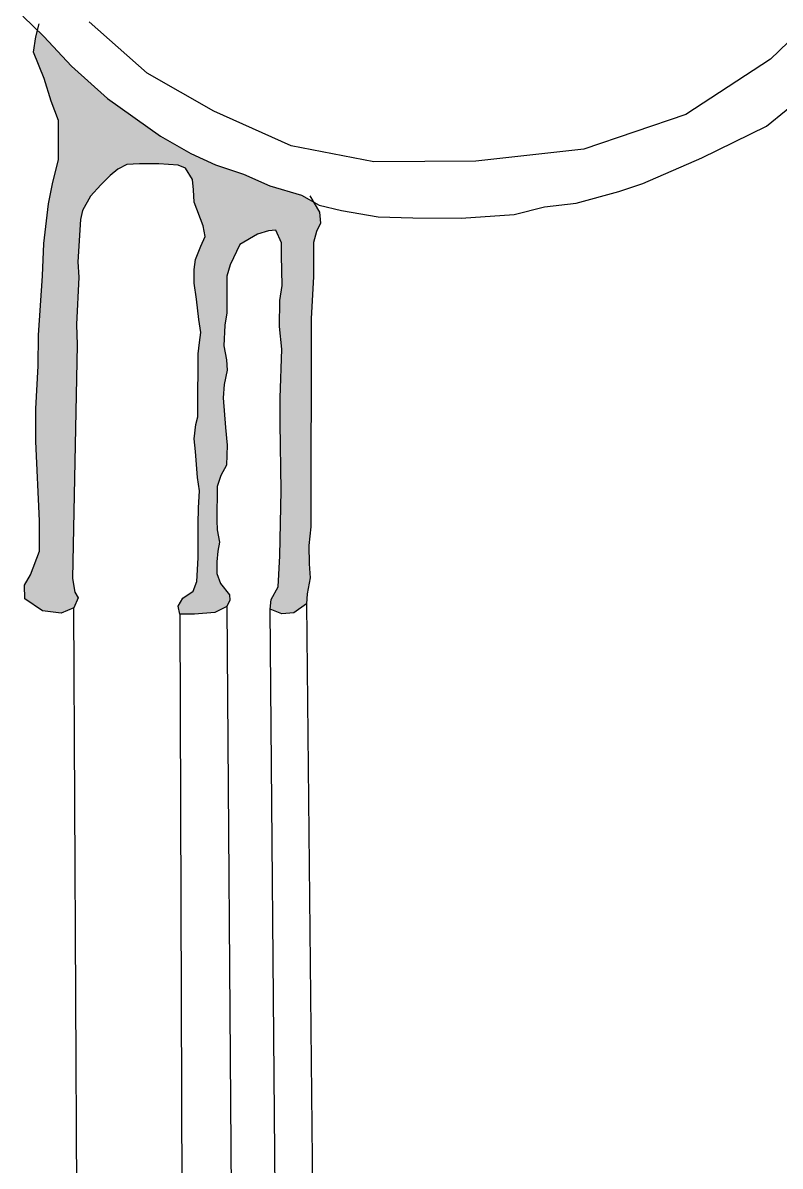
# Model space of a CAD drawing. Header units: millimetres. Extents: x 245 to 515, y 87 to 339.
# Drawn here: x 339.738 to 340.964, y 229.988 to 231.836 of the extents above; entities that cross this region are included whole.
import ezdxf

# ---------------------------------------------------------------- set-up
doc = ezdxf.new("R2010")
doc.units = ezdxf.units.MM
doc.layers.add('çziigi', color=10, linetype='Continuous')

msp = doc.modelspace()

# ---------------------------------------------------------------- hatches: boundary and pattern name
at = {"layer": 'çziigi'}
h = msp.add_hatch(color=256, dxfattribs=at)
h.dxf.hatch_style = 1
h.paths.add_polyline_path([(339.9613, 231.6526), (339.8754, 231.7137), (339.8168, 231.7657), (339.7721, 231.814), (339.762, 231.8239), (339.7593, 231.8135), (339.7554, 231.7888), (339.7731, 231.7458), (339.7839, 231.7096), (339.7962, 231.6781), (339.7962, 231.615), (339.7862, 231.5758), (339.7801, 231.5432), (339.7724, 231.4794), (339.7701, 231.4271), (339.7639, 231.3313), (339.7631, 231.2813), (339.7593, 231.2121), (339.7593, 231.159), (339.7655, 231.0309), (339.7655, 230.9817), (339.7509, 230.9433), (339.7409, 230.9271), (339.7416, 230.9048), (339.7701, 230.8856), (339.8001, 230.8817), (339.8209, 230.8902), (339.8279, 230.9063), (339.8225, 230.9156), (339.8186, 230.9379), (339.8264, 231.3152), (339.825, 231.3482), (339.8288, 231.4248), (339.8274, 231.4497), (339.8317, 231.5178), (339.8346, 231.5326), (339.848, 231.5556), (339.8647, 231.5742), (339.8796, 231.589), (339.892, 231.5996), (339.9068, 231.6072), (339.927, 231.6082), (339.9585, 231.6082), (339.9897, 231.6058), (340.0016, 231.601), (340.0131, 231.5828), (340.0146, 231.5661), (340.0155, 231.546), (340.0299, 231.508), (340.0332, 231.4908), (340.0261, 231.475), (340.0179, 231.4534), (340.0155, 231.4372), (340.0155, 231.4152), (340.0194, 231.3893), (340.0232, 231.3562), (340.0261, 231.3356), (340.0242, 231.3193), (340.0222, 231.3007), (340.0222, 231.272), (340.0213, 231.2402), (340.0213, 231.2158), (340.0213, 231.1991), (340.018, 231.1867), (340.0156, 231.1637), (340.0175, 231.1431), (340.0208, 231.1009), (340.0242, 231.0793), (340.0228, 231.0521), (340.0218, 231.0253), (340.0218, 230.9899), (340.0218, 230.9712), (340.0199, 230.933), (340.0137, 230.9172), (339.9974, 230.9057), (339.9897, 230.8928), (339.9926, 230.8799), (340.0161, 230.8799), (340.0491, 230.8827), (340.0682, 230.8923), (340.0735, 230.9028), (340.0725, 230.9114), (340.0582, 230.9296), (340.0524, 230.9459), (340.0524, 230.9645), (340.0539, 230.9818), (340.0567, 230.9966), (340.0529, 231.0162), (340.052, 231.0315), (340.0529, 231.0862), (340.0587, 231.1044), (340.0678, 231.1211), (340.0692, 231.1532), (340.0663, 231.1819), (340.0625, 231.2299), (340.0639, 231.2515), (340.0687, 231.2744), (340.0678, 231.2912), (340.0634, 231.3136), (340.0654, 231.3473), (340.0682, 231.3669), (340.0682, 231.386), (340.0682, 231.4085), (340.0682, 231.4262), (340.074, 231.4449), (340.0893, 231.4774), (340.118, 231.4941), (340.1357, 231.4999), (340.1477, 231.5008), (340.1568, 231.4803), (340.1568, 231.4597), (340.1582, 231.4112), (340.1544, 231.3873), (340.1539, 231.3452), (340.1573, 231.3084), (340.1549, 231.2297), (340.1549, 231.1886), (340.1563, 231.0798), (340.1544, 230.9741), (340.1515, 230.9243), (340.1401, 230.9038), (340.1386, 230.888), (340.1573, 230.8803), (340.1769, 230.8822), (340.1975, 230.8966), (340.1985, 230.9129), (340.2032, 230.9387), (340.2018, 230.9616), (340.2013, 230.9908), (340.2042, 231.021), (340.2051, 231.3578), (340.2088, 231.4253), (340.2088, 231.4574), (340.2088, 231.4806), (340.2133, 231.4986), (340.2201, 231.512), (340.2186, 231.53), (340.2087, 231.5464), (340.1893, 231.5574), (340.138, 231.5727), (340.0955, 231.5911), (340.05, 231.6064), (340.0104, 231.6248)])

# ---------------------------------------------------------------- linework, layer by layer
for p, q in [((341.0841, 231.9089), (340.9481, 231.7772)), ((339.7383, 231.847), (339.7721, 231.814)), ((339.7593, 231.8135), (339.7647, 231.8342)), ((339.9395, 231.7547), (339.8457, 231.8377)), ((339.7554, 231.7888), (339.7593, 231.8135)), ((339.7721, 231.814), (339.8168, 231.7657)), ((339.7731, 231.7458), (339.7554, 231.7888)), ((340.9481, 231.7772), (340.8112, 231.6878)), ((339.8168, 231.7657), (339.8754, 231.7137)), ((340.0476, 231.6932), (339.9395, 231.7547)), ((339.7839, 231.7096), (339.7731, 231.7458)), ((340.9418, 231.6688), (341.018, 231.7311)), ((339.8754, 231.7137), (339.9613, 231.6526)), ((339.7962, 231.6781), (339.7839, 231.7096)), ((340.1727, 231.6371), (340.0476, 231.6932)), ((339.7962, 231.615), (339.7962, 231.6781)), ((340.8112, 231.6878), (340.6462, 231.6318)), ((340.8369, 231.6176), (340.9418, 231.6688)), ((339.9613, 231.6526), (340.0104, 231.6248)), ((340.0104, 231.6248), (340.05, 231.6064)), ((340.3064, 231.6113), (340.1727, 231.6371)), ((340.6462, 231.6318), (340.4714, 231.6124)), ((339.7862, 231.5758), (339.7962, 231.615)), ((339.9068, 231.6072), (339.892, 231.5996)), ((339.927, 231.6082), (339.9068, 231.6072)), ((339.9585, 231.6082), (339.927, 231.6082)), ((339.9897, 231.6058), (339.9585, 231.6082)), ((340.0016, 231.601), (339.9897, 231.6058)), ((340.0131, 231.5828), (340.0016, 231.601)), ((340.05, 231.6064), (340.0955, 231.5911)), ((340.4714, 231.6124), (340.3064, 231.6113)), ((340.7415, 231.5764), (340.8369, 231.6176)), ((339.8796, 231.589), (339.8647, 231.5742)), ((339.892, 231.5996), (339.8796, 231.589)), ((340.0146, 231.5661), (340.0131, 231.5828)), ((340.0955, 231.5911), (340.138, 231.5727)), ((339.7801, 231.5432), (339.7862, 231.5758)), ((339.8647, 231.5742), (339.848, 231.5556)), ((340.0155, 231.546), (340.0146, 231.5661)), ((340.138, 231.5727), (340.1893, 231.5574)), ((340.7026, 231.5632), (340.7415, 231.5764)), ((339.848, 231.5556), (339.8346, 231.5326)), ((340.0299, 231.508), (340.0155, 231.546)), ((340.1893, 231.5574), (340.2179, 231.5413)), ((340.2028, 231.5562), (340.2186, 231.53)), ((340.6337, 231.5442), (340.7026, 231.5632)), ((339.7724, 231.4794), (339.7801, 231.5432)), ((339.8346, 231.5326), (339.8317, 231.5178)), ((340.2179, 231.5413), (340.2538, 231.5325)), ((340.2186, 231.53), (340.2201, 231.512)), ((340.2538, 231.5325), (340.3132, 231.5222)), ((340.5333, 231.5259), (340.5824, 231.5383)), ((340.5824, 231.5383), (340.6337, 231.5442)), ((339.8317, 231.5178), (339.8274, 231.4497)), ((340.2201, 231.512), (340.2133, 231.4986)), ((340.3132, 231.5222), (340.3696, 231.5207)), ((340.3696, 231.5207), (340.4475, 231.52)), ((340.4475, 231.52), (340.5333, 231.5259)), ((340.0261, 231.475), (340.0332, 231.4908)), ((340.0332, 231.4908), (340.0299, 231.508)), ((340.118, 231.4941), (340.0893, 231.4774)), ((340.1357, 231.4999), (340.118, 231.4941)), ((340.1477, 231.5008), (340.1357, 231.4999)), ((340.1568, 231.4803), (340.1477, 231.5008)), ((340.2133, 231.4986), (340.2088, 231.4806)), ((339.7701, 231.4271), (339.7724, 231.4794)), ((340.0179, 231.4534), (340.0261, 231.475)), ((340.0893, 231.4774), (340.074, 231.4449)), ((340.1568, 231.4597), (340.1568, 231.4803)), ((340.2088, 231.4806), (340.2088, 231.4574)), ((340.0155, 231.4372), (340.0179, 231.4534)), ((340.1582, 231.4112), (340.1568, 231.4597)), ((340.2088, 231.4574), (340.2088, 231.4253)), ((339.8274, 231.4497), (339.8288, 231.4248)), ((340.0155, 231.4152), (340.0155, 231.4372)), ((340.074, 231.4449), (340.0682, 231.4262)), ((339.7639, 231.3313), (339.7701, 231.4271)), ((339.8288, 231.4248), (339.825, 231.3482)), ((340.0682, 231.4262), (340.0682, 231.4085)), ((340.2088, 231.4253), (340.2051, 231.3578)), ((340.0194, 231.3893), (340.0155, 231.4152)), ((340.0682, 231.4085), (340.0682, 231.386)), ((340.1544, 231.3873), (340.1582, 231.4112)), ((340.0232, 231.3562), (340.0194, 231.3893)), ((340.0682, 231.386), (340.0682, 231.3669)), ((340.1539, 231.3452), (340.1544, 231.3873)), ((340.0682, 231.3669), (340.0654, 231.3473)), ((339.825, 231.3482), (339.8264, 231.3152)), ((340.0261, 231.3356), (340.0232, 231.3562)), ((340.0654, 231.3473), (340.0634, 231.3136)), ((340.1573, 231.3084), (340.1539, 231.3452)), ((340.2051, 231.3578), (340.2042, 231.021)), ((339.7631, 231.2813), (339.7639, 231.3313)), ((340.0242, 231.3193), (340.0261, 231.3356)), ((339.8264, 231.3152), (339.8186, 230.9379)), ((340.0222, 231.3007), (340.0242, 231.3193)), ((340.0634, 231.3136), (340.0678, 231.2912)), ((340.1549, 231.2297), (340.1573, 231.3084)), ((340.0222, 231.272), (340.0222, 231.3007)), ((340.0678, 231.2912), (340.0687, 231.2744)), ((339.7593, 231.2121), (339.7631, 231.2813)), ((340.0213, 231.2402), (340.0222, 231.272)), ((340.0687, 231.2744), (340.0639, 231.2515)), ((340.0639, 231.2515), (340.0625, 231.2299)), ((340.0213, 231.2158), (340.0213, 231.2402)), ((340.0213, 231.1991), (340.0213, 231.2158)), ((340.0625, 231.2299), (340.0663, 231.1819)), ((340.1549, 231.1886), (340.1549, 231.2297)), ((339.7593, 231.159), (339.7593, 231.2121)), ((340.018, 231.1867), (340.0213, 231.1991)), ((340.0156, 231.1637), (340.018, 231.1867)), ((340.0663, 231.1819), (340.0692, 231.1532)), ((340.1563, 231.0798), (340.1549, 231.1886)), ((339.7655, 231.0309), (339.7593, 231.159)), ((340.0175, 231.1431), (340.0156, 231.1637)), ((340.0208, 231.1009), (340.0175, 231.1431)), ((340.0692, 231.1532), (340.0678, 231.1211)), ((340.0678, 231.1211), (340.0587, 231.1044)), ((340.0587, 231.1044), (340.0529, 231.0862)), ((340.0242, 231.0793), (340.0208, 231.1009)), ((340.0529, 231.0862), (340.052, 231.0315)), ((340.0228, 231.0521), (340.0242, 231.0793)), ((340.1544, 230.9741), (340.1563, 231.0798)), ((340.0218, 231.0253), (340.0228, 231.0521)), ((339.7655, 230.9817), (339.7655, 231.0309)), ((340.052, 231.0315), (340.0529, 231.0162)), ((340.0218, 230.9899), (340.0218, 231.0253)), ((340.0529, 231.0162), (340.0567, 230.9966)), ((340.2042, 231.021), (340.2013, 230.9908)), ((340.0567, 230.9966), (340.0539, 230.9818)), ((340.2013, 230.9908), (340.2018, 230.9616)), ((339.7509, 230.9433), (339.7655, 230.9817)), ((340.0218, 230.9712), (340.0218, 230.9899)), ((340.0539, 230.9818), (340.0524, 230.9645)), ((340.1515, 230.9243), (340.1544, 230.9741)), ((340.0199, 230.933), (340.0218, 230.9712)), ((340.0524, 230.9645), (340.0524, 230.9459)), ((340.2018, 230.9616), (340.2032, 230.9387)), ((339.7409, 230.9271), (339.7509, 230.9433)), ((339.8186, 230.9379), (339.8225, 230.9156)), ((340.0524, 230.9459), (340.0582, 230.9296)), ((340.2032, 230.9387), (340.1985, 230.9129)), ((339.7416, 230.9048), (339.7409, 230.9271)), ((339.9974, 230.9057), (340.0137, 230.9172)), ((340.0137, 230.9172), (340.0199, 230.933)), ((340.0582, 230.9296), (340.0725, 230.9114)), ((340.1401, 230.9038), (340.1515, 230.9243)), ((339.7701, 230.8856), (339.7416, 230.9048)), ((339.8279, 230.9063), (339.8209, 230.8902)), ((339.8225, 230.9156), (339.8279, 230.9063)), ((339.9897, 230.8928), (339.9974, 230.9057)), ((340.0735, 230.9028), (340.0682, 230.8923)), ((340.0725, 230.9114), (340.0735, 230.9028)), ((340.1386, 230.888), (340.1401, 230.9038)), ((340.1985, 230.9129), (340.1975, 230.8966)), ((339.8001, 230.8817), (339.7701, 230.8856)), ((339.8209, 230.8902), (339.8001, 230.8817)), ((339.9855, 196.8218), (339.8209, 230.8902)), ((339.9926, 230.8799), (339.9897, 230.8928)), ((339.9926, 230.8799), (340.1098, 196.904)), ((340.0161, 230.8799), (339.9926, 230.8799)), ((340.0491, 230.8827), (340.0161, 230.8799)), ((340.0682, 230.8923), (340.0491, 230.8827)), ((340.0682, 230.8923), (340.3199, 196.8482)), ((340.4221, 196.8848), (340.1386, 230.888)), ((340.1573, 230.8803), (340.1386, 230.888)), ((340.1769, 230.8822), (340.1573, 230.8803)), ((340.1975, 230.8966), (340.1769, 230.8822)), ((340.1975, 230.8966), (340.546, 196.8688))]:
    msp.add_line(p, q, dxfattribs=at)

doc.saveas('drawing.dxf')
